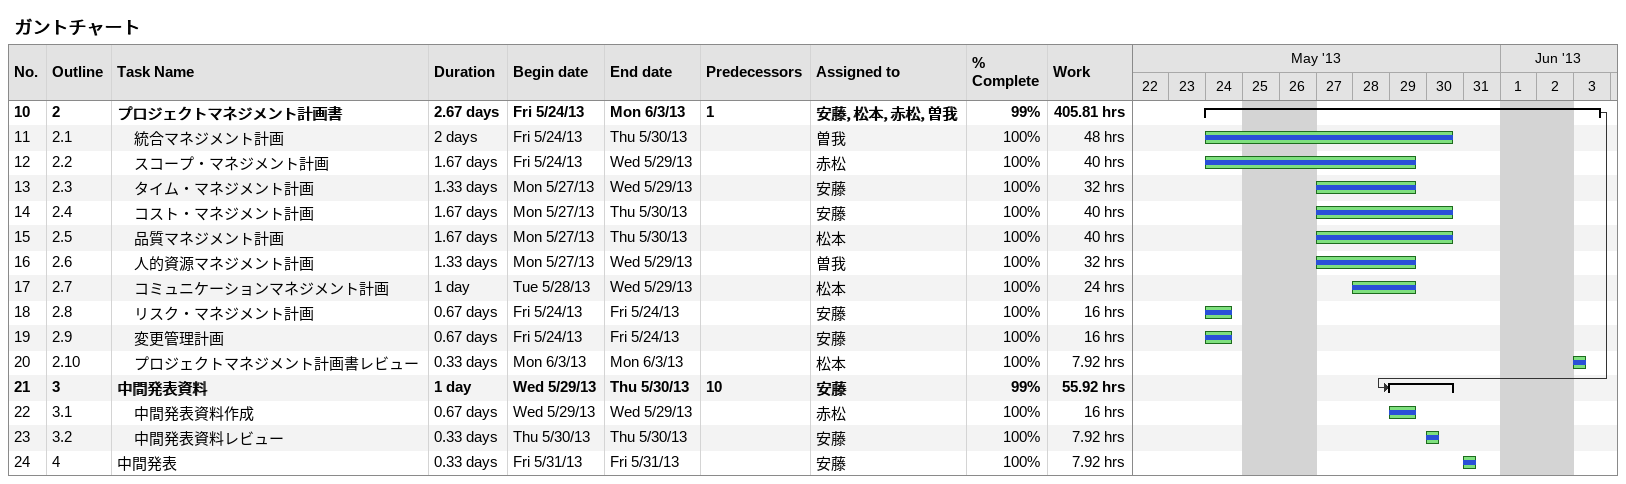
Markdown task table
ガントチャート

| ID | WBS | Task | Duration | Start | Finish | Predecessors | Resources | % complete | Work (h) |
|---|---|---|---|---|---|---|---|---|---|
| 10 | 2 | **プロジェクトマネジメント計画書** | 2.67d | 2013-05-24 | 2013-06-03 | 1 | 安藤, 松本, 赤松, 曽我 | 99 | 405.81 |
| 11 | 2.1 | 統合マネジメント計画 | 2d | 2013-05-24 | 2013-05-30 |  | 曽我 | 100 | 48 |
| 12 | 2.2 | スコープ・マネジメント計画 | 1.67d | 2013-05-24 | 2013-05-29 |  | 赤松 | 100 | 40 |
| 13 | 2.3 | タイム・マネジメント計画 | 1.33d | 2013-05-27 | 2013-05-29 |  | 安藤 | 100 | 32 |
| 14 | 2.4 | コスト・マネジメント計画 | 1.67d | 2013-05-27 | 2013-05-30 |  | 安藤 | 100 | 40 |
| 15 | 2.5 | 品質マネジメント計画 | 1.67d | 2013-05-27 | 2013-05-30 |  | 松本 | 100 | 40 |
| 16 | 2.6 | 人的資源マネジメント計画 | 1.33d | 2013-05-27 | 2013-05-29 |  | 曽我 | 100 | 32 |
| 17 | 2.7 | コミュニケーションマネジメント計画 | 1d | 2013-05-28 | 2013-05-29 |  | 松本 | 100 | 24 |
| 18 | 2.8 | リスク・マネジメント計画 | 0.67d | 2013-05-24 | 2013-05-24 |  | 安藤 | 100 | 16 |
| 19 | 2.9 | 変更管理計画 | 0.67d | 2013-05-24 | 2013-05-24 |  | 安藤 | 100 | 16 |
| 20 | 2.10 | プロジェクトマネジメント計画書レビュー | 0.33d | 2013-06-03 | 2013-06-03 |  | 松本 | 100 | 7.92 |
| 21 | 3 | **中間発表資料** | 1d | 2013-05-29 | 2013-05-30 | 10 | 安藤 | 99 | 55.92 |
| 22 | 3.1 | 中間発表資料作成 | 0.67d | 2013-05-29 | 2013-05-29 |  | 赤松 | 100 | 16 |
| 23 | 3.2 | 中間発表資料レビュー | 0.33d | 2013-05-30 | 2013-05-30 |  | 安藤 | 100 | 7.92 |
| 24 | 4 | 中間発表 | 0.33d | 2013-05-31 | 2013-05-31 |  | 安藤 | 100 | 7.92 |
